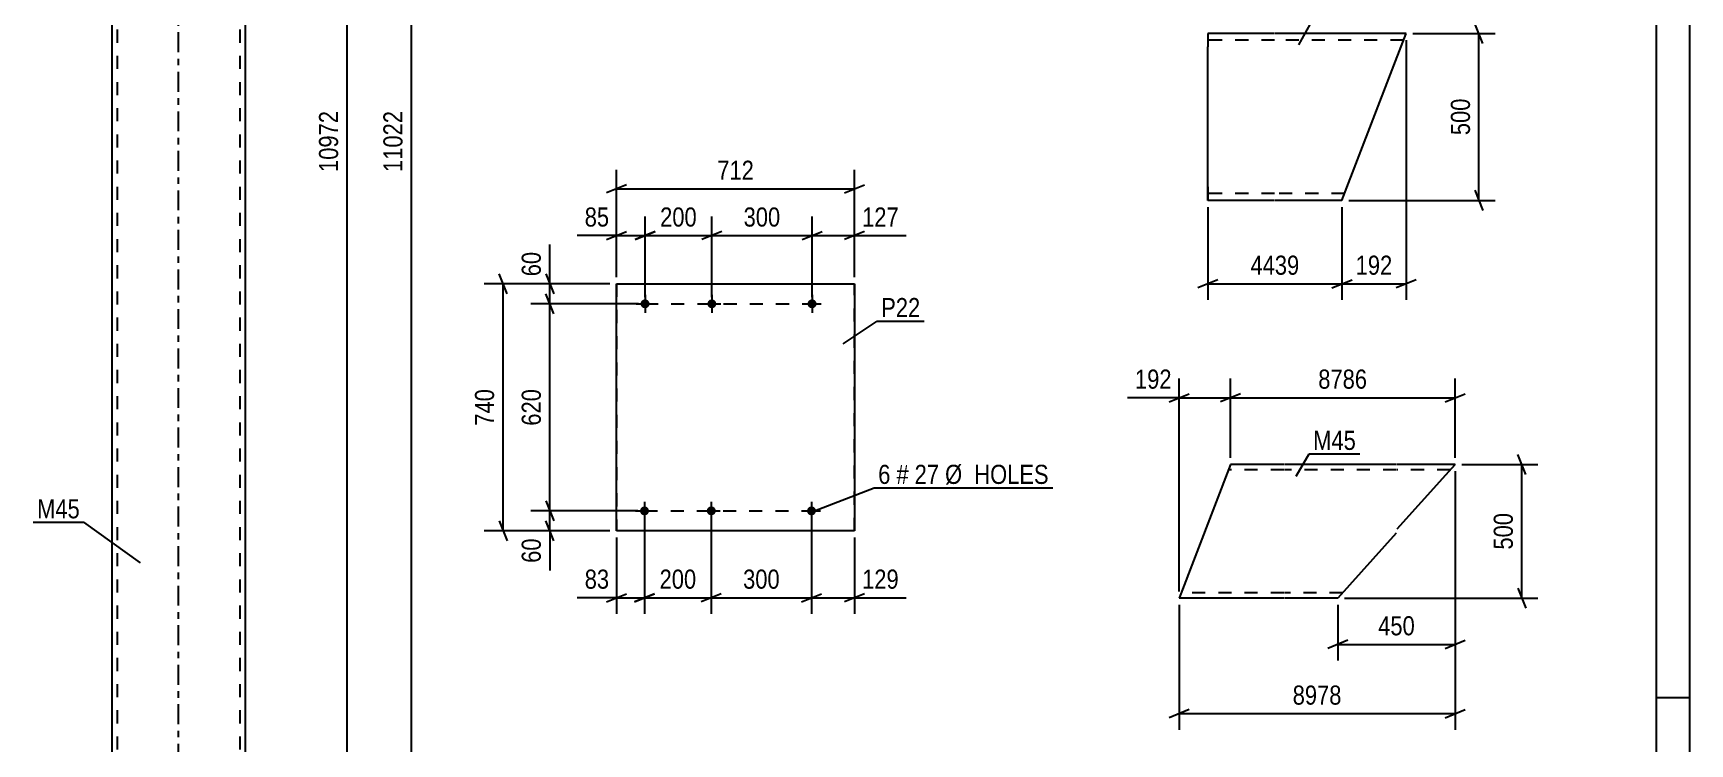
# Model space of a CAD drawing. Header units: millimetres. Extents: x 0 to 594, y 0 to 420.
# Drawn here: x 346 to 594, y 142.1 to 248.5 of the extents above; entities that cross this region are included whole.
import ezdxf

# ---------------------------------------------------------------- set-up
doc = ezdxf.new("R2010")
doc.units = ezdxf.units.MM
doc.linetypes.add('DXK_LINE_DOT2', pattern=[3.9198, 1.9599, -1.9599])
doc.linetypes.add('DXK_LINE_DOT3', pattern=[5.9187, 2.979, -0.9799, 0.9799, -0.9799])
doc.styles.add('Arial Narrow', font='ARIALN.TTF', dxfattribs={"height": 0.2})

# ---------------------------------------------------------------- blocks, each defined once
blk = doc.blocks.new('Unknown-708392165-1134')
at = {"color": 5, "linetype": 'Continuous'}
for p, q in [((594, 0), (594, 420)), ((589, 5), (589, 415)), ((594, 149), (589, 149))]:
    blk.add_line(p, q, dxfattribs=at)
blk = doc.blocks.new('Bolt-708392165-2504 - 2470')
at = {"linetype": 'Continuous'}
for points in [[(437.5, 177.69, -1), (437.5, 176.34, -1)], [(447.5, 177.69, -1), (447.5, 176.34, -1)], [(462.5, 177.69, -1), (462.5, 176.34, -1)]]:
    blk.add_hatch(color=1, dxfattribs=at).paths.add_polyline_path(points)
at = {"color": 1, "linetype": 'Continuous'}
for p, q in [((436.15, 177.01), (438.85, 177.01)), ((437.5, 178.36), (437.5, 175.66)), ((446.15, 177.01), (448.85, 177.01)), ((447.5, 178.36), (447.5, 175.66)), ((461.15, 177.01), (463.85, 177.01)), ((462.5, 178.36), (462.5, 175.66))]:
    blk.add_line(p, q, dxfattribs=at)
blk = doc.blocks.new('Bolt-708392165-2509 - 2470')
at = {"linetype": 'Continuous'}
for points in [[(437.58, 208.69, -1), (437.58, 207.34, -1)], [(447.58, 208.69, -1), (447.58, 207.34, -1)], [(462.58, 208.69, -1), (462.58, 207.34, -1)]]:
    blk.add_hatch(color=1, dxfattribs=at).paths.add_polyline_path(points)
at = {"color": 1, "linetype": 'Continuous'}
for p, q in [((437.58, 209.36), (437.58, 206.66)), ((447.58, 209.36), (447.58, 206.66)), ((462.58, 209.36), (462.58, 206.66)), ((436.23, 208.01), (438.93, 208.01)), ((446.23, 208.01), (448.93, 208.01)), ((461.23, 208.01), (463.93, 208.01))]:
    blk.add_line(p, q, dxfattribs=at)
blk = doc.blocks.new('Part-708392165-2514 - 2470')
at = {"color": 2, "linetype": 'Continuous'}
for p, q in [((433.33, 174.01), (433.33, 211.01)), ((433.33, 211.01), (433.33, 211.01)), ((433.33, 211.01), (468.95, 211.01)), ((468.95, 211.01), (468.95, 174.01)), ((433.33, 174.01), (433.33, 174.01)), ((468.95, 174.01), (433.33, 174.01))]:
    blk.add_line(p, q, dxfattribs=at)
at = {"color": 7, "linetype": 'DXK_LINE_DOT2'}
for p, q in [((433.33, 211.01), (433.33, 174.01)), ((433.33, 211.01), (433.33, 211.01)), ((468.95, 174.01), (468.95, 211.01)), ((433.33, 174.01), (433.33, 174.01))]:
    blk.add_line(p, q, dxfattribs=at)
blk = doc.blocks.new('Part-708392165-1950 - 1943')
at = {"color": 7, "linetype": 'DXK_LINE_DOT3'}
blk.add_line((367.74, 109.56), (367.74, 381.93), dxfattribs=at)
at = {"color": 2, "linetype": 'Continuous'}
for p, q in [((357.74, 374.5), (357.74, 113.78)), ((377.74, 374.5), (377.74, 113.78)), ((357.87, 113.54), (357.74, 113.78)), ((358.21, 113.34), (357.87, 113.54)), ((358.73, 113.21), (358.21, 113.34)), ((359.34, 113.17), (358.73, 113.21)), ((359.34, 113.17), (376.14, 113.17)), ((376.76, 113.21), (376.14, 113.17)), ((377.28, 113.34), (376.76, 113.21)), ((377.62, 113.54), (377.28, 113.34)), ((377.74, 113.78), (377.62, 113.54))]:
    blk.add_line(p, q, dxfattribs=at)
at = {"color": 7, "linetype": 'DXK_LINE_DOT2'}
for p, q in [((377.74, 374.5), (357.74, 374.5)), ((358.54, 374.5), (358.54, 113.78)), ((376.94, 374.5), (376.94, 113.78)), ((357.74, 120.22), (357.87, 120.46)), ((357.87, 120.46), (358.21, 120.65)), ((358.21, 120.65), (358.73, 120.79)), ((358.61, 120.34), (358.54, 120.22)), ((358.78, 120.44), (358.61, 120.34)), ((358.73, 120.79), (359.34, 120.83)), ((359.04, 120.5), (358.78, 120.44)), ((359.34, 120.53), (359.04, 120.5)), ((359.34, 120.83), (376.14, 120.83)), ((359.34, 120.53), (376.14, 120.53)), ((376.14, 120.83), (376.76, 120.79)), ((376.45, 120.5), (376.14, 120.53)), ((376.71, 120.44), (376.45, 120.5)), ((376.88, 120.34), (376.71, 120.44)), ((376.76, 120.79), (377.28, 120.65)), ((376.94, 120.22), (376.88, 120.34)), ((377.28, 120.65), (377.62, 120.46)), ((377.62, 120.46), (377.74, 120.22)), ((358.54, 113.78), (358.61, 113.66)), ((358.61, 113.66), (358.78, 113.56)), ((358.78, 113.56), (359.04, 113.5)), ((359.04, 113.5), (359.34, 113.47)), ((359.34, 113.47), (376.14, 113.47)), ((376.14, 113.47), (376.45, 113.5)), ((376.45, 113.5), (376.71, 113.56)), ((376.71, 113.56), (376.88, 113.66)), ((376.88, 113.66), (376.94, 113.78))]:
    blk.add_line(p, q, dxfattribs=at)
blk = doc.blocks.new('Part-708392165-5069 - 5068')
at = {"color": 2, "linetype": 'Continuous'}
for p, q in [((525.21, 183.96), (517.54, 163.96)), ((533.21, 183.96), (525.21, 183.96)), ((550.03, 183.96), (533.31, 183.96)), ((558.85, 183.96), (550.13, 183.96)), ((558.85, 183.96), (557.41, 182.36)), ((557.41, 182.36), (550.13, 174.26)), ((550.03, 173.66), (541.31, 163.96)), ((533.21, 163.96), (517.54, 163.96)), ((541.31, 163.96), (533.31, 163.96))]:
    blk.add_line(p, q, dxfattribs=at)
at = {"color": 7, "linetype": 'DXK_LINE_DOT2'}
for p, q in [((558.74, 183.84), (557.41, 182.36)), ((533.21, 183.16), (524.9, 183.16)), ((550.03, 183.16), (533.31, 183.16)), ((558.13, 183.16), (550.13, 183.16)), ((533.21, 164.76), (517.85, 164.76)), ((542.03, 164.76), (533.31, 164.76))]:
    blk.add_line(p, q, dxfattribs=at)
blk = doc.blocks.new('Part-708392165-3094 - 3086')
at = {"color": 2, "linetype": 'Continuous'}
for p, q in [((521.82, 248.51), (521.82, 246.51)), ((531.82, 248.51), (521.82, 248.51)), ((551.51, 248.51), (531.92, 248.51)), ((541.92, 223.51), (551.51, 248.51)), ((521.82, 225.51), (521.82, 246.51)), ((521.82, 223.51), (521.82, 225.51)), ((531.82, 223.51), (521.82, 223.51)), ((541.92, 223.51), (531.92, 223.51))]:
    blk.add_line(p, q, dxfattribs=at)
at = {"color": 7, "linetype": 'DXK_LINE_DOT2'}
for p, q in [((521.82, 248.51), (521.82, 247.93)), ((531.82, 247.51), (521.82, 247.51)), ((551.13, 247.51), (531.92, 247.51)), ((521.82, 225.51), (521.82, 223.66)), ((531.82, 224.51), (521.82, 224.51)), ((542.31, 224.51), (531.92, 224.51))]:
    blk.add_line(p, q, dxfattribs=at)
blk = doc.blocks.new('Line-708392165-5431 - 2470')
at = {"color": 1, "linetype": 'DXK_LINE_DOT2'}
blk.add_line((437.58, 208.01), (462.58, 208.01), dxfattribs=at)
blk = doc.blocks.new('Line-708392165-5444 - 2470')
at = {"color": 1, "linetype": 'DXK_LINE_DOT2'}
blk.add_line((437.5, 177.01), (462.5, 177.01), dxfattribs=at)
blk = doc.blocks.new('StraightDimension-708392165-2516 - 2470')
at = {"color": 7, "linetype": 'Continuous'}
for p, q in [((434.83, 225.83), (431.83, 224.63)), ((433.33, 212.01), (433.33, 228.08)), ((467.45, 224.63), (470.45, 225.83)), ((468.95, 212.01), (468.95, 228.08)), ((433.33, 225.23), (468.95, 225.23))]:
    blk.add_line(p, q, dxfattribs=at)
at = {"color": 0}
blk.add_wipeout([(454.48, 225.98), (454.48, 230.18), (447.8, 230.18), (447.8, 225.98)], dxfattribs=at)
at = {"color": 3, "style": 'Arial Narrow'}
blk.add_text('712', height=2.863, dxfattribs=at).set_placement((448.4, 226.58))
blk = doc.blocks.new('StraightDimension-708392165-4065 - 2470')
at = {"color": 7, "linetype": 'Continuous'}
for p, q in [((437.58, 209.01), (437.58, 221.08)), ((447.58, 209.01), (447.58, 221.08)), ((436.08, 217.63), (439.08, 218.83)), ((449.08, 218.83), (446.08, 217.63)), ((437.58, 218.23), (447.58, 218.23))]:
    blk.add_line(p, q, dxfattribs=at)
at = {"color": 0}
blk.add_wipeout([(445.92, 218.98), (445.92, 223.18), (439.24, 223.18), (439.24, 218.98)], dxfattribs=at)
at = {"color": 3, "style": 'Arial Narrow'}
blk.add_text('200', height=2.863, dxfattribs=at).set_placement((439.84, 219.58))
blk = doc.blocks.new('StraightDimension-708392165-2542 - 2470')
at = {"color": 7, "linetype": 'Continuous'}
for p, q in [((462.58, 209.01), (462.58, 221.08)), ((468.95, 212.01), (468.95, 221.08)), ((461.08, 217.63), (464.08, 218.83)), ((470.45, 218.83), (467.45, 217.63)), ((462.58, 218.23), (468.95, 218.23))]:
    blk.add_line(p, q, dxfattribs=at)
at = {"color": 0}
blk.add_wipeout([(476.16, 218.98), (476.16, 223.18), (469.48, 223.18), (469.48, 218.98)], dxfattribs=at)
at = {"color": 7, "linetype": 'Continuous'}
blk.add_line((468.95, 218.23), (476.68, 218.23), dxfattribs=at)
blk.add_line((468.95, 218.23), (476.68, 218.23), dxfattribs=at)
at = {"color": 3, "style": 'Arial Narrow'}
blk.add_text('127', height=2.863, dxfattribs=at).set_placement((470.08, 219.58))
blk = doc.blocks.new('StraightDimension-708392165-2558 - 2470')
at = {"color": 7, "linetype": 'Continuous'}
for p, q in [((462.5, 176.01), (462.5, 161.61)), ((468.95, 173.01), (468.95, 161.61)), ((461, 163.41), (464, 164.61)), ((462.5, 164.01), (468.95, 164.01)), ((470.45, 164.61), (467.45, 163.41))]:
    blk.add_line(p, q, dxfattribs=at)
at = {"color": 0}
blk.add_wipeout([(476.16, 164.76), (476.16, 168.96), (469.48, 168.96), (469.48, 164.76)], dxfattribs=at)
at = {"color": 7, "linetype": 'Continuous'}
blk.add_line((468.95, 164.01), (476.68, 164.01), dxfattribs=at)
blk.add_line((468.95, 164.01), (476.68, 164.01), dxfattribs=at)
at = {"color": 3, "style": 'Arial Narrow'}
blk.add_text('129', height=2.863, dxfattribs=at).set_placement((470.08, 165.36))
blk = doc.blocks.new('StraightDimension-708392165-2589 - 2470')
at = {"color": 7, "linetype": 'Continuous'}
for p, q in [((423.93, 206.51), (422.73, 209.51)), ((436.58, 208.01), (420.48, 208.01)), ((423.33, 177.01), (423.33, 208.01)), ((436.5, 177.01), (420.48, 177.01)), ((422.73, 178.51), (423.93, 175.51))]:
    blk.add_line(p, q, dxfattribs=at)
at = {"color": 0}
blk.add_wipeout([(422.58, 195.85), (418.38, 195.85), (418.38, 189.17), (422.58, 189.17)], dxfattribs=at)
at = {"color": 3, "style": 'Arial Narrow'}
blk.add_text('620', height=2.863, rotation=90.0002, dxfattribs=at).set_placement((421.98, 189.77))
blk = doc.blocks.new('StraightDimension-708392165-2605 - 2470')
at = {"color": 7, "linetype": 'Continuous'}
for p, q in [((436.5, 177.01), (420.48, 177.01)), ((422.73, 178.51), (423.93, 175.51)), ((423.33, 174.01), (423.33, 177.01)), ((432.33, 174.01), (420.48, 174.01)), ((423.93, 172.51), (422.73, 175.51))]:
    blk.add_line(p, q, dxfattribs=at)
at = {"color": 0}
blk.add_wipeout([(422.58, 173.49), (418.38, 173.49), (418.38, 168.63), (422.58, 168.63)], dxfattribs=at)
at = {"color": 7, "linetype": 'Continuous'}
blk.add_line((423.33, 174.01), (423.33, 168.1), dxfattribs=at)
blk.add_line((423.33, 174.01), (423.33, 168.1), dxfattribs=at)
at = {"color": 3, "style": 'Arial Narrow'}
blk.add_text('60', height=2.863, rotation=90.0002, dxfattribs=at).set_placement((421.98, 169.23))
blk = doc.blocks.new('StraightDimension-708392165-2618 - 2470')
at = {"color": 7, "linetype": 'Continuous'}
for p, q in [((432.33, 211.01), (420.48, 211.01)), ((422.73, 212.51), (423.93, 209.51)), ((423.33, 208.01), (423.33, 211.01)), ((423.93, 206.51), (422.73, 209.51)), ((436.58, 208.01), (420.48, 208.01))]:
    blk.add_line(p, q, dxfattribs=at)
at = {"color": 0}
blk.add_wipeout([(422.58, 216.39), (418.38, 216.39), (418.38, 211.54), (422.58, 211.54)], dxfattribs=at)
at = {"color": 7, "linetype": 'Continuous'}
blk.add_line((423.33, 211.01), (423.33, 216.92), dxfattribs=at)
blk.add_line((423.33, 211.01), (423.33, 216.92), dxfattribs=at)
at = {"color": 3, "style": 'Arial Narrow'}
blk.add_text('60', height=2.863, rotation=90.0002, dxfattribs=at).set_placement((421.98, 212.14))
blk = doc.blocks.new('StraightDimension-708392165-4067 - 2470')
at = {"color": 7, "linetype": 'Continuous'}
for p, q in [((447.58, 209.01), (447.58, 221.08)), ((462.58, 209.01), (462.58, 221.08)), ((449.08, 218.83), (446.08, 217.63)), ((461.08, 217.63), (464.08, 218.83)), ((447.58, 218.23), (462.58, 218.23))]:
    blk.add_line(p, q, dxfattribs=at)
at = {"color": 0}
blk.add_wipeout([(458.42, 218.98), (458.42, 223.18), (451.74, 223.18), (451.74, 218.98)], dxfattribs=at)
at = {"color": 3, "style": 'Arial Narrow'}
blk.add_text('300', height=2.863, dxfattribs=at).set_placement((452.34, 219.58))
blk = doc.blocks.new('StraightDimension-708392165-2632 - 2470')
at = {"color": 7, "linetype": 'Continuous'}
for p, q in [((432.33, 211.01), (413.48, 211.01)), ((416.93, 209.51), (415.73, 212.51)), ((416.33, 174.01), (416.33, 211.01)), ((432.33, 174.01), (413.48, 174.01)), ((415.73, 175.51), (416.93, 172.51))]:
    blk.add_line(p, q, dxfattribs=at)
at = {"color": 0}
blk.add_wipeout([(415.58, 195.85), (411.38, 195.85), (411.38, 189.17), (415.58, 189.17)], dxfattribs=at)
at = {"color": 3, "style": 'Arial Narrow'}
blk.add_text('740', height=2.863, rotation=90.0002, dxfattribs=at).set_placement((414.98, 189.77))
blk = doc.blocks.new('StraightDimension-708392165-4087 - 2470')
at = {"color": 7, "linetype": 'Continuous'}
for p, q in [((437.5, 176.01), (437.5, 161.61)), ((447.5, 176.01), (447.5, 161.61)), ((436, 163.41), (439, 164.61)), ((437.5, 164.01), (447.5, 164.01)), ((449, 164.61), (446, 163.41))]:
    blk.add_line(p, q, dxfattribs=at)
at = {"color": 0}
blk.add_wipeout([(445.85, 164.76), (445.85, 168.96), (439.16, 168.96), (439.16, 164.76)], dxfattribs=at)
at = {"color": 3, "style": 'Arial Narrow'}
blk.add_text('200', height=2.863, dxfattribs=at).set_placement((439.76, 165.36))
blk = doc.blocks.new('StraightDimension-708392165-4140 - 2470')
at = {"color": 7, "linetype": 'Continuous'}
for p, q in [((437.5, 176.01), (437.5, 161.61)), ((433.33, 173.01), (433.33, 161.61)), ((431.83, 163.41), (434.83, 164.61)), ((433.33, 164.01), (437.5, 164.01)), ((439, 164.61), (436, 163.41))]:
    blk.add_line(p, q, dxfattribs=at)
at = {"color": 0}
blk.add_wipeout([(432.81, 164.76), (432.81, 168.96), (427.95, 168.96), (427.95, 164.76)], dxfattribs=at)
at = {"color": 7, "linetype": 'Continuous'}
blk.add_line((433.33, 164.01), (427.42, 164.01), dxfattribs=at)
blk.add_line((433.33, 164.01), (427.42, 164.01), dxfattribs=at)
at = {"color": 3, "style": 'Arial Narrow'}
blk.add_text('83', height=2.863, dxfattribs=at).set_placement((428.55, 165.36))
blk = doc.blocks.new('StraightDimension-708392165-4089 - 2470')
at = {"color": 7, "linetype": 'Continuous'}
for p, q in [((447.5, 176.01), (447.5, 161.61)), ((462.5, 176.01), (462.5, 161.61)), ((449, 164.61), (446, 163.41)), ((447.5, 164.01), (462.5, 164.01)), ((461, 163.41), (464, 164.61))]:
    blk.add_line(p, q, dxfattribs=at)
at = {"color": 0}
blk.add_wipeout([(458.35, 164.76), (458.35, 168.96), (451.66, 168.96), (451.66, 164.76)], dxfattribs=at)
at = {"color": 3, "style": 'Arial Narrow'}
blk.add_text('300', height=2.863, dxfattribs=at).set_placement((452.26, 165.36))
blk = doc.blocks.new('StraightDimension-708392165-4127 - 2470')
at = {"color": 7, "linetype": 'Continuous'}
for p, q in [((433.33, 212.01), (433.33, 221.08)), ((437.58, 209.01), (437.58, 221.08)), ((431.83, 217.63), (434.83, 218.83)), ((439.08, 218.83), (436.08, 217.63)), ((433.33, 218.23), (437.58, 218.23))]:
    blk.add_line(p, q, dxfattribs=at)
at = {"color": 0}
blk.add_wipeout([(432.81, 218.98), (432.81, 223.18), (427.95, 223.18), (427.95, 218.98)], dxfattribs=at)
at = {"color": 7, "linetype": 'Continuous'}
blk.add_line((433.33, 218.23), (427.42, 218.23), dxfattribs=at)
blk.add_line((433.33, 218.23), (427.42, 218.23), dxfattribs=at)
at = {"color": 3, "style": 'Arial Narrow'}
blk.add_text('85', height=2.863, dxfattribs=at).set_placement((428.55, 219.58))
blk = doc.blocks.new('StraightDimension-708392165-2055 - 1943')
at = {"color": 7, "linetype": 'Continuous'}
blk.add_line((402.62, 89.17), (402.62, 375.5), dxfattribs=at)
at = {"color": 0}
blk.add_wipeout([(401.87, 237.5), (397.67, 237.5), (397.67, 227.16), (401.87, 227.16)], dxfattribs=at)
at = {"color": 3, "style": 'Arial Narrow'}
blk.add_text('11022', height=2.863, rotation=90.0002, dxfattribs=at).set_placement((401.27, 227.76))
blk = doc.blocks.new('StraightDimension-708392165-2075 - 1943')
at = {"color": 7, "linetype": 'Continuous'}
blk.add_line((392.98, 90.17), (392.98, 374.5), dxfattribs=at)
at = {"color": 0}
blk.add_wipeout([(392.23, 237.5), (388.03, 237.5), (388.03, 227.16), (392.23, 227.16)], dxfattribs=at)
at = {"color": 3, "style": 'Arial Narrow'}
blk.add_text('10972', height=2.863, rotation=90.0002, dxfattribs=at).set_placement((391.63, 227.76))
blk = doc.blocks.new('StraightDimension-708392165-5084 - 5068')
at = {"color": 7, "linetype": 'Continuous'}
for p, q in [((559.85, 183.96), (571.25, 183.96)), ((569.45, 182.46), (568.25, 185.46)), ((568.85, 163.96), (568.85, 183.96)), ((542.31, 163.96), (571.25, 163.96)), ((568.25, 165.46), (569.45, 162.46))]:
    blk.add_line(p, q, dxfattribs=at)
at = {"color": 0}
blk.add_wipeout([(568.1, 177.3), (563.9, 177.3), (563.9, 170.62), (568.1, 170.62)], dxfattribs=at)
at = {"color": 3, "style": 'Arial Narrow'}
blk.add_text('500', height=2.863, rotation=90.0002, dxfattribs=at).set_placement((567.5, 171.22))
blk = doc.blocks.new('StraightDimension-708392165-5201 - 5068')
at = {"color": 7, "linetype": 'Continuous'}
for p, q in [((525.21, 184.96), (525.21, 196.81)), ((558.85, 184.96), (558.85, 196.81)), ((526.71, 194.56), (523.71, 193.36)), ((525.21, 193.96), (558.85, 193.96)), ((557.35, 193.36), (560.35, 194.56))]:
    blk.add_line(p, q, dxfattribs=at)
at = {"color": 0}
blk.add_wipeout([(546.29, 194.71), (546.29, 198.91), (537.77, 198.91), (537.77, 194.71)], dxfattribs=at)
at = {"color": 3, "style": 'Arial Narrow'}
blk.add_text('8786', height=2.863, dxfattribs=at).set_placement((538.37, 195.31))
blk = doc.blocks.new('StraightDimension-708392165-5076 - 5068')
at = {"color": 7, "linetype": 'Continuous'}
for p, q in [((558.85, 182.96), (558.85, 154.63)), ((541.31, 162.96), (541.31, 154.63)), ((542.81, 157.63), (539.81, 156.43)), ((541.31, 157.03), (558.85, 157.03)), ((557.35, 156.43), (560.35, 157.63))]:
    blk.add_line(p, q, dxfattribs=at)
at = {"color": 0}
blk.add_wipeout([(553.42, 157.78), (553.42, 161.98), (546.74, 161.98), (546.74, 157.78)], dxfattribs=at)
at = {"color": 3, "style": 'Arial Narrow'}
blk.add_text('450', height=2.863, dxfattribs=at).set_placement((547.34, 158.38))
blk = doc.blocks.new('StraightDimension-708392165-5202 - 5068')
at = {"color": 7, "linetype": 'Continuous'}
for p, q in [((517.54, 164.96), (517.54, 196.81)), ((525.21, 184.96), (525.21, 196.81)), ((516.04, 193.36), (519.04, 194.56)), ((517.54, 193.96), (525.21, 193.96)), ((526.71, 194.56), (523.71, 193.36))]:
    blk.add_line(p, q, dxfattribs=at)
at = {"color": 0}
blk.add_wipeout([(517.02, 194.71), (517.02, 198.91), (510.33, 198.91), (510.33, 194.71)], dxfattribs=at)
at = {"color": 7, "linetype": 'Continuous'}
blk.add_line((517.54, 193.96), (509.81, 193.96), dxfattribs=at)
blk.add_line((517.54, 193.96), (509.81, 193.96), dxfattribs=at)
at = {"color": 3, "style": 'Arial Narrow'}
blk.add_text('192', height=2.863, dxfattribs=at).set_placement((510.93, 195.31))
blk = doc.blocks.new('StraightDimension-708392165-5096 - 5068')
at = {"color": 7, "linetype": 'Continuous'}
for p, q in [((558.85, 182.96), (558.85, 144.25)), ((517.54, 162.96), (517.54, 144.25)), ((519.04, 147.25), (516.04, 146.05)), ((517.54, 146.65), (558.85, 146.65)), ((557.35, 146.05), (560.35, 147.25))]:
    blk.add_line(p, q, dxfattribs=at)
at = {"color": 0}
blk.add_wipeout([(542.45, 147.4), (542.45, 151.6), (533.94, 151.6), (533.94, 147.4)], dxfattribs=at)
at = {"color": 3, "style": 'Arial Narrow'}
blk.add_text('8978', height=2.863, dxfattribs=at).set_placement((534.54, 148))
blk = doc.blocks.new('StraightDimension-708392165-3144 - 3086')
at = {"color": 7, "linetype": 'Continuous'}
for p, q in [((551.51, 247.51), (551.51, 208.62)), ((541.92, 222.51), (541.92, 208.62)), ((540.42, 210.42), (543.42, 211.62)), ((541.92, 211.02), (551.51, 211.02)), ((553.01, 211.62), (550.01, 210.42))]:
    blk.add_line(p, q, dxfattribs=at)
at = {"color": 0}
blk.add_wipeout([(550.06, 211.77), (550.06, 215.97), (543.37, 215.97), (543.37, 211.77)], dxfattribs=at)
at = {"color": 3, "style": 'Arial Narrow'}
blk.add_text('192', height=2.863, dxfattribs=at).set_placement((543.97, 212.37))
blk = doc.blocks.new('StraightDimension-708392165-3097 - 3086')
at = {"color": 7, "linetype": 'Continuous'}
for p, q in [((552.51, 248.51), (564.83, 248.51)), ((563.03, 247.01), (561.83, 250.01)), ((562.43, 223.51), (562.43, 248.51)), ((542.92, 223.51), (564.83, 223.51)), ((561.83, 225.01), (563.03, 222.01))]:
    blk.add_line(p, q, dxfattribs=at)
at = {"color": 0}
blk.add_wipeout([(561.68, 239.35), (557.48, 239.35), (557.48, 232.67), (561.68, 232.67)], dxfattribs=at)
at = {"color": 3, "style": 'Arial Narrow'}
blk.add_text('500', height=2.863, rotation=90.0002, dxfattribs=at).set_placement((561.08, 233.27))
blk = doc.blocks.new('StraightDimension-708392165-3170 - 3086')
at = {"color": 7, "linetype": 'Continuous'}
for p, q in [((521.82, 222.51), (521.82, 208.62)), ((541.92, 222.51), (541.92, 208.62)), ((523.32, 211.62), (520.32, 210.42)), ((521.82, 211.02), (541.92, 211.02)), ((540.42, 210.42), (543.42, 211.62))]:
    blk.add_line(p, q, dxfattribs=at)
at = {"color": 0}
blk.add_wipeout([(536.13, 211.77), (536.13, 215.97), (527.62, 215.97), (527.62, 211.77)], dxfattribs=at)
at = {"color": 3, "style": 'Arial Narrow'}
blk.add_text('4439', height=2.863, dxfattribs=at).set_placement((528.22, 212.37))
blk = doc.blocks.new('MarkSet-708392165-2699 - 2470')
at = {"color": 0}
blk.add_wipeout([(474.32, 181.05), (474.32, 184.05), (472.49, 184.05), (472.49, 181.05)], dxfattribs=at)
blk.add_wipeout([(474.32, 181.05), (474.32, 184.05), (472.49, 184.05), (472.49, 181.05)], dxfattribs=at)
at = {"color": 7, "linetype": 'Continuous'}
blk.add_line((462.96, 177.01), (471.89, 180.45), dxfattribs=at)
at = {"color": 0}
blk.add_wipeout([(477.04, 181.05), (477.04, 184.05), (475.22, 184.05), (475.22, 181.05)], dxfattribs=at)
blk.add_wipeout([(477.04, 181.05), (477.04, 184.05), (475.22, 184.05), (475.22, 181.05)], dxfattribs=at)
at = {"color": 3, "style": 'Arial Narrow'}
blk.add_text('6', height=2.86, dxfattribs=at).set_placement((472.49, 181.05))
at = {"color": 0}
blk.add_wipeout([(481.6, 181.05), (481.6, 184.05), (477.94, 184.05), (477.94, 181.05)], dxfattribs=at)
blk.add_wipeout([(481.6, 181.05), (481.6, 184.05), (477.94, 184.05), (477.94, 181.05)], dxfattribs=at)
at = {"color": 3, "style": 'Arial Narrow'}
blk.add_text('#', height=2.86, dxfattribs=at).set_placement((475.22, 181.05))
at = {"color": 0}
blk.add_wipeout([(498.03, 181.05), (498.03, 184.05), (482.5, 184.05), (482.5, 181.05)], dxfattribs=at)
blk.add_wipeout([(498.03, 181.05), (498.03, 184.05), (482.5, 184.05), (482.5, 181.05)], dxfattribs=at)
at = {"color": 7, "linetype": 'Continuous'}
blk.add_line((471.89, 180.45), (498.63, 180.45), dxfattribs=at)
at = {"color": 3, "style": 'Arial Narrow'}
for s, p in [('27', (477.94, 181.05)), ('Ø  HOLES', (482.5, 181.05))]:
    blk.add_text(s, height=2.863, dxfattribs=at).set_placement(p)
blk = doc.blocks.new('Mark-708392165-2510 - 2470')
at = {"color": 0}
blk.add_wipeout([(478.79, 206.02), (478.79, 209.02), (472.94, 209.02), (472.94, 206.02)], dxfattribs=at)
blk.add_wipeout([(478.79, 206.02), (478.79, 209.02), (472.94, 209.02), (472.94, 206.02)], dxfattribs=at)
at = {"color": 30, "linetype": 'Continuous'}
for p, q in [((467.24, 202.02), (472.34, 205.42)), ((472.34, 205.42), (479.39, 205.42))]:
    blk.add_line(p, q, dxfattribs=at)
at = {"color": 3, "style": 'Arial Narrow'}
blk.add_text('P22', height=2.863, dxfattribs=at).set_placement((472.94, 206.02))
blk = doc.blocks.new('Mark-708392165-1946 - 1943')
at = {"color": 0}
blk.add_wipeout([(352.97, 175.9), (352.97, 178.9), (346.57, 178.9), (346.57, 175.9)], dxfattribs=at)
blk.add_wipeout([(352.97, 175.9), (352.97, 178.9), (346.57, 178.9), (346.57, 175.9)], dxfattribs=at)
at = {"color": 30, "linetype": 'Continuous'}
for p in [(345.97, 175.3), (362.04, 169.21)]:
    blk.add_line(p, (353.57, 175.3), dxfattribs=at)
at = {"color": 3, "style": 'Arial Narrow'}
blk.add_text('M45', height=2.863, dxfattribs=at).set_placement((346.57, 175.9))
blk = doc.blocks.new('Mark-708392165-5099 - 5068')
at = {"color": 0}
blk.add_wipeout([(544, 186.14), (544, 189.14), (537.61, 189.14), (537.61, 186.14)], dxfattribs=at)
blk.add_wipeout([(544, 186.14), (544, 189.14), (537.61, 189.14), (537.61, 186.14)], dxfattribs=at)
at = {"color": 30, "linetype": 'Continuous'}
for p, q in [((535.07, 182.21), (537.01, 185.54)), ((537.01, 185.54), (544.6, 185.54))]:
    blk.add_line(p, q, dxfattribs=at)
at = {"color": 3, "style": 'Arial Narrow'}
blk.add_text('M45', height=2.863, dxfattribs=at).set_placement((537.61, 186.14))
blk = doc.blocks.new('Mark-708392165-3090 - 3086')
at = {"color": 0}
blk.add_wipeout([(545.01, 252.69), (545.01, 255.69), (538.98, 255.69), (538.98, 252.69)], dxfattribs=at)
blk.add_wipeout([(545.01, 252.69), (545.01, 255.69), (538.98, 255.69), (538.98, 252.69)], dxfattribs=at)
at = {"color": 30, "linetype": 'Continuous'}
for p, q in [((535.47, 246.8), (538.38, 252.09)), ((538.38, 252.09), (545.61, 252.09))]:
    blk.add_line(p, q, dxfattribs=at)
at = {"color": 3, "style": 'Arial Narrow'}
blk.add_text('C18', height=2.863, dxfattribs=at).set_placement((538.98, 252.69))

msp = doc.modelspace()

# ---------------------------------------------------------------- block references
for name in ['Unknown-708392165-1134', 'Part-708392165-1950 - 1943', 'Part-708392165-3094 - 3086', 'Part-708392165-2514 - 2470', 'Bolt-708392165-2509 - 2470', 'Line-708392165-5431 - 2470', 'Part-708392165-5069 - 5068', 'Bolt-708392165-2504 - 2470', 'Line-708392165-5444 - 2470']:
    msp.add_blockref(name, (0, 0))

# ---------------------------------------------------------------- next in the draw order: block references
for name in ['StraightDimension-708392165-2055 - 1943', 'StraightDimension-708392165-3144 - 3086', 'StraightDimension-708392165-2516 - 2470', 'StraightDimension-708392165-5084 - 5068', 'Mark-708392165-1946 - 1943', 'StraightDimension-708392165-2558 - 2470']:
    msp.add_blockref(name, (0, 0))

# ---------------------------------------------------------------- next in the draw order: block references
for name in ['StraightDimension-708392165-2075 - 1943', 'StraightDimension-708392165-3097 - 3086', 'StraightDimension-708392165-4065 - 2470', 'StraightDimension-708392165-2542 - 2470', 'StraightDimension-708392165-5201 - 5068', 'StraightDimension-708392165-5076 - 5068']:
    msp.add_blockref(name, (0, 0))

# ---------------------------------------------------------------- next in the draw order: block references
for name in ['Mark-708392165-3090 - 3086', 'StraightDimension-708392165-4067 - 2470', 'StraightDimension-708392165-3170 - 3086', 'StraightDimension-708392165-2589 - 2470', 'Mark-708392165-2510 - 2470', 'StraightDimension-708392165-5202 - 5068']:
    msp.add_blockref(name, (0, 0))

# ---------------------------------------------------------------- next in the draw order: block references
for name in ['StraightDimension-708392165-2618 - 2470', 'StraightDimension-708392165-5096 - 5068', 'StraightDimension-708392165-2605 - 2470']:
    msp.add_blockref(name, (0, 0))

# ---------------------------------------------------------------- next in the draw order: block references
for name in ['StraightDimension-708392165-2632 - 2470', 'Mark-708392165-5099 - 5068', 'StraightDimension-708392165-4087 - 2470']:
    msp.add_blockref(name, (0, 0))

# ---------------------------------------------------------------- next in the draw order: block references
for name in ['StraightDimension-708392165-4127 - 2470', 'StraightDimension-708392165-4140 - 2470', 'StraightDimension-708392165-4089 - 2470']:
    msp.add_blockref(name, (0, 0))

# ---------------------------------------------------------------- next in the draw order: block references
msp.add_blockref('MarkSet-708392165-2699 - 2470', (0, 0))

doc.saveas('drawing.dxf')
